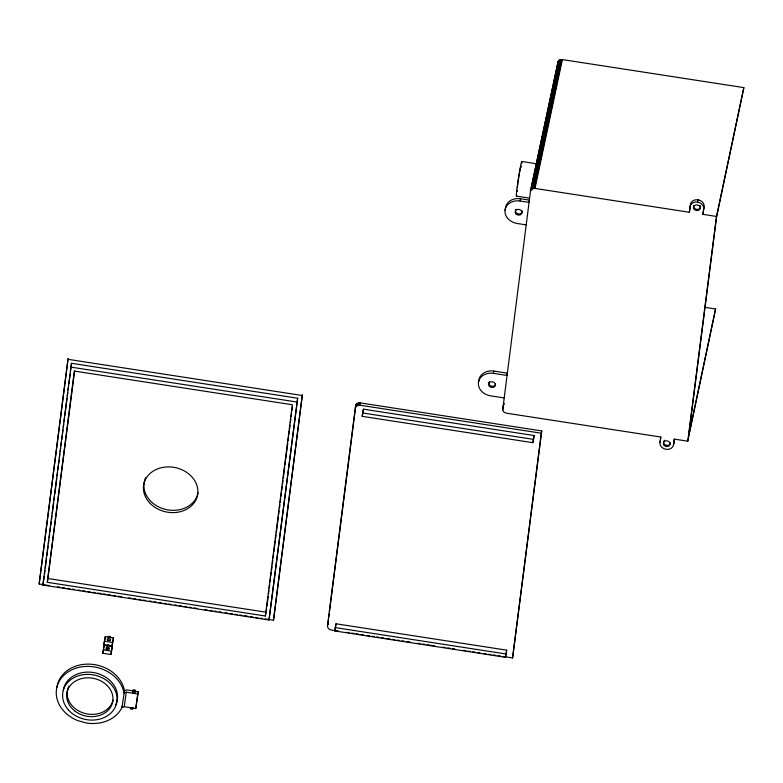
<?xml version="1.0" encoding="UTF-8"?>
<svg xmlns="http://www.w3.org/2000/svg" width="783" height="783" viewBox="0 0 783 783"><rect width="100%" height="100%" fill="white"/><g stroke="black" fill="none" stroke-linecap="round" stroke-linejoin="round"><path stroke-width="1.17" d="M329.496 611.523L355.785 405.643L356.882 403.725L360.278 402.902L541.758 430.934L541.278 433.205L359.788 405.173L356.402 405.995L355.296 407.914L327.46 625.911C327.46 631.137 335.222 630.227 338.305 631.02M328.41 620.009L327.969 624.531M704.71 307.298L715.584 308.982L688.678 435.544L716.514 217.557L743.85 87.618L562.37 59.586L559.365 60.125L558.348 61.084L530.492 191.169L502.676 410.057L503.9 412.083L506.288 413.16L660.686 437.012L659.961 442.63A6.861 5.657 12 0 0 666.02 449.285A6.861 5.657 12 0 0 673.507 444.715L674.417 439.077M67.896 360.386L68.052 358.604L39.15 584.02L49.241 585.586M67.749 361.599L39.15 584.02M42.84 585.067L71.478 363.292L297.657 398.224L269.009 620.009L42.84 585.067L43.447 582.229M43.799 580.066L44.259 576.435M44.572 574.017L45.032 570.386M45.345 567.959L46.579 558.269M46.892 555.852L47.352 552.211M47.665 549.793L48.125 546.162M48.438 543.735L48.898 540.104M49.212 537.686L49.672 534.045M49.985 531.628L50.445 527.996M50.758 525.569L51.218 521.938M51.531 519.52L51.991 515.88M52.304 513.462L53.694 502.559M54.007 500.141L54.467 496.51M54.781 494.083L56.787 478.344M57.1 475.917L57.56 472.286M57.873 469.859L58.334 466.228M58.647 463.81L59.107 460.169M59.42 457.752L59.88 454.12M60.193 451.693L60.653 448.062M60.966 445.644L61.426 442.004M61.74 439.586L62.2 435.955M62.513 433.528L62.973 429.896M63.286 427.479L63.746 423.838M64.059 421.42L64.519 417.789M64.832 415.362L66.995 398.41M67.309 395.983L67.769 392.352M68.082 389.934L68.542 386.303M68.855 383.876L70.088 374.186M70.401 371.768L71.478 363.292M47.332 582.327L74.307 371.073L292.353 404.752L265.378 616.006L47.332 582.327L74.649 370.907M102.779 653.276L104.178 645.358L112.302 646.611L110.912 654.529L102.779 653.276L103.748 648.725M103.894 644.575L105.294 636.657L113.418 637.91L112.987 641.277L112.018 645.828L103.894 644.575L105.294 636.657M103.894 647.6L104.178 645.358M110.912 654.529L112.302 646.611M112.018 645.828L113.418 637.91M265.378 616.006L266.651 608.597M266.954 606.179L268.187 596.529M268.5 594.111L268.961 590.49M269.274 588.072L269.734 584.451M270.037 582.043L270.507 578.422M270.81 576.004L271.27 572.383M271.584 569.965L272.044 566.344M272.357 563.936L272.817 560.315M273.12 557.897L273.59 554.276M273.893 551.858L275.283 540.994M275.587 538.577L276.047 534.955M276.36 532.548L278.366 516.849M278.67 514.441L279.13 510.819M279.443 508.402L279.903 504.781M280.216 502.363L280.676 498.742M280.98 496.334L281.449 492.713M281.753 490.295L282.213 486.674M282.526 484.256L282.986 480.635M283.299 478.227L284.679 467.363M284.992 464.945L285.452 461.324M285.766 458.907L287.762 443.217M288.075 440.8L288.536 437.178M288.849 434.771L289.309 431.149M289.612 428.732L290.082 425.11M290.385 422.693L290.845 419.071M291.159 416.664L291.619 413.042M291.932 410.625L292.392 407.003M269.009 620.009L297.657 398.224M273.453 620.214L302.355 394.789L273.835 618.13L273.453 620.214L265.016 618.913M328.723 617.581L329.183 613.95M334.781 630.951L336.024 623.797L506.67 650.154L506.239 653.521L505.436 657.309L334.781 630.951L336.024 623.797M362.186 416.331L363.429 409.176L534.075 435.534L533.644 438.901L532.841 442.689L362.186 416.331L363.429 409.176M557.408 65.958L558.348 61.084M505.436 657.309L506.67 650.154M532.841 442.689L534.075 435.534M502.96 656.457L512.581 657.945L541.278 433.205M541.758 430.934L512.581 657.945M530.737 190.318L532.42 188.742L534.985 188.419L689.353 212.271L690.557 204.373A6.861 5.657 12 0 1 698.045 199.802A6.861 5.657 12 0 1 704.103 206.467L702.899 214.356L716.465 216.451L743.85 87.618M690.557 204.373L689.353 212.271M660.588 439.224L660.881 436.983M673.507 444.715L674.222 439.097L687.768 441.191L715.584 308.982M702.899 214.356L704.103 206.467M687.768 441.191L716.465 216.451M126.259 692.182L123.988 692.994A34.286 28.286 12 0 0 69.139 671.256A34.286 28.286 12 0 0 77.801 720.634L86.424 723.003A34.286 28.286 12 0 0 121.972 707.509L124.243 706.706L126.259 692.182L137.759 694.051L138.239 691.771L126.738 689.911L124.468 690.723A34.286 28.286 12 0 0 90.231 664.17A34.286 28.286 12 0 0 56.963 687.21M124.243 706.706L135.753 708.566L137.759 694.051M138.239 691.771L135.753 708.566M124.468 690.723L121.972 707.509L122.217 706.374M355.296 407.914L356.03 404.791M355.776 406.671L356.255 404.4M356.059 406.318L356.539 404.038M356.402 405.995L356.882 403.725M356.794 405.721L357.273 403.441M357.234 405.486L357.714 403.216M357.704 405.31L358.183 403.039M358.203 405.193L358.692 402.912M358.731 405.124L359.211 402.854M359.26 405.124L359.74 402.844M359.788 405.173L360.278 402.902M327.46 625.911L327.95 623.64M505.045 210.157L505.534 207.877A13.712 11.314 12 0 1 520.509 198.735L529.533 200.135L529.054 202.406L520.029 201.006A13.712 11.314 12 0 0 505.045 210.157A13.712 11.314 12 0 0 517.152 223.488L526.186 224.878M478.433 382.505L478.922 380.235A13.712 11.314 12 0 1 493.897 371.083L507.443 373.178L506.953 375.449L493.417 373.354A13.712 11.314 12 0 0 478.433 382.505A13.712 11.314 12 0 0 490.54 395.836L504.086 397.921M520.029 201.006L520.509 198.735M530.492 191.169L557.966 61.896M531.246 189.564L558.631 60.731M531.588 189.241L558.974 60.408M531.98 188.967L559.365 60.125M532.42 188.742L559.806 59.9M493.417 373.354L493.897 371.083M532.89 188.566L560.276 59.723M533.399 188.439L560.785 59.606M533.918 188.38L561.303 59.537M534.446 188.37L561.832 59.528M534.985 188.419L562.37 59.586M502.657 409.157L503.919 403.196M502.676 410.057L503.9 403.636M690.077 206.653A6.861 5.657 12 0 1 697.565 202.073L698.045 199.802M659.961 442.63L660.451 440.349M521.713 161.474L537.158 163.853M516.398 196.102L529.474 198.119M67.847 359.289L302.15 395.484M70.676 367.08L296.845 402.012M362.617 412.964L533.272 439.322M48.135 578.539L266.191 612.218M335.212 627.584L505.857 653.942M57.678 586.888L60.085 587.26M62.503 587.632L64.911 588.004M67.318 588.376L69.736 588.747M72.144 589.119L74.551 589.491M78.173 590.049L80.58 590.421M82.988 590.793L85.406 591.165M87.813 591.537L90.221 591.919M92.639 592.291L95.046 592.662M97.454 593.034L101.076 593.592M103.483 593.964L105.891 594.336M108.308 594.708L110.716 595.08M113.124 595.452L115.541 595.824M117.949 596.196L121.571 596.754M128.803 597.869L131.211 598.241M133.619 598.613L136.036 598.985M138.444 599.357L140.852 599.729M143.26 600.111L145.677 600.483M149.289 601.041L151.706 601.413M154.114 601.784L156.522 602.156M158.939 602.528L161.347 602.9M163.755 603.272L166.172 603.644M168.58 604.016L170.988 604.388M174.609 604.946L177.017 605.318M179.424 605.69L181.842 606.062M184.25 606.433L186.657 606.805M189.075 607.177L191.483 607.549M193.89 607.931L197.512 608.489M204.745 609.605L207.152 609.977M209.56 610.349L211.978 610.72M214.385 611.092L216.793 611.464M219.211 611.836L221.618 612.208M225.23 612.766L227.647 613.138M230.055 613.51L232.463 613.882M234.88 614.254L237.288 614.626M239.696 614.998L242.113 615.369M244.521 615.741L248.133 616.309M250.55 616.681L252.958 617.053M255.366 617.425L257.783 617.797M260.191 618.169L262.599 618.541M346.722 632.321L349.12 632.693M351.528 633.065L353.936 633.437M356.334 633.809L358.741 634.181M361.139 634.553L363.547 634.925M367.149 635.483L369.556 635.855M371.964 636.217L374.362 636.589M376.77 636.961L379.168 637.333M381.575 637.705L383.983 638.076M386.381 638.448L389.983 639.006M392.391 639.378L394.798 639.75M397.196 640.122L399.604 640.494M402.002 640.866L404.41 641.238M406.817 641.61L410.419 642.158M417.633 643.274L420.031 643.646M422.438 644.018L424.846 644.389M427.244 644.761L434.457 645.877M442.875 647.179L445.273 647.541M447.68 647.913L450.078 648.285M452.486 648.657L454.884 649.029M463.301 650.33L465.709 650.702M468.107 651.074L470.514 651.446M472.912 651.818L475.32 652.19M477.728 652.562L480.126 652.934M483.737 653.482L486.135 653.854M488.543 654.226L490.941 654.598M493.349 654.97L495.756 655.342M498.154 655.714L500.562 656.085M104.325 641.199L112.449 642.461M103.209 649.9L111.343 651.162M107.643 640.425A1.644 0.93 7.3 0 1 109.943 640.778M108.142 637.646A1.37 1.135 12 0 1 109.473 636.315A1.37 1.135 12 0 1 110.775 637.851M516.682 195.407A17.52 0.675 -81.2 0 1 518.669 176.909A17.52 0.675 -81.2 0 1 521.723 163.598M519.638 172.191A12.949 0.499 -81.2 0 1 521.057 167.278M517.123 191.551A12.949 0.499 -81.2 0 1 517.064 190.289M517.328 187.675A12.949 0.499 -81.2 0 1 517.935 182.958M518.092 181.881A12.949 0.499 -81.2 0 1 518.767 177.447M518.943 176.341A12.949 0.499 -81.2 0 1 519.472 173.17M670.375 442.914A3.426 2.829 12 0 1 666.353 445.292A3.426 2.829 12 0 1 663.739 441.436M664.121 440.79A3.426 2.829 12 0 1 664.698 440.261M697.565 202.073A6.861 5.657 12 0 1 703.614 208.738M673.987 442.444A6.861 5.657 12 0 1 673.576 443.863M666.891 445.928A5.481 4.522 12 0 1 665.501 445.605M700.325 207.652A3.426 2.829 12 0 1 696.038 209.198A3.426 2.829 12 0 1 693.846 205.469M700.119 205.469A3.426 2.829 12 0 1 700.413 206.183M522.202 210.901A3.426 2.829 12 0 1 518.904 213.965A3.426 2.829 12 0 1 515.449 210.578M515.664 209.864A3.426 2.829 12 0 1 516.085 209.237M495.61 383.993A3.426 2.829 12 0 1 490.98 386.029A3.426 2.829 12 0 1 489.473 381.595M198.03 492.83A27.425 22.629 12 0 1 164.068 509.019A27.425 22.629 12 0 1 145.707 477.62M106.028 649.459A1.644 0.93 7.3 0 1 108.827 649.479M107.026 646.347A1.37 1.135 12 0 1 108.191 645.006A1.37 1.135 12 0 1 109.708 646.259M135.009 691.869A1.37 0.773 7.9 0 1 134.686 692.975A1.37 0.773 7.9 0 1 132.738 692.505A1.37 0.773 7.9 0 1 133.404 691.487M132.621 707.998A1.37 0.773 7.9 0 1 132.092 709.261A1.37 0.773 7.9 0 1 130.369 708.184M132.924 707.421A1.37 0.773 7.9 0 1 131.29 707.431M63.276 690.371A27.425 22.629 12 0 1 97.17 673.36A27.425 22.629 12 0 1 115.551 705.189M113.065 700.022A23.314 19.232 12 0 1 83.683 713.088A23.314 19.232 12 0 1 68.943 686.104M107.888 640.22A1.644 0.93 7.3 0 0 110.491 639.809A1.644 0.93 7.3 0 0 108.22 638.644A1.644 0.93 7.3 0 0 107.888 640.22M664.199 445.41A3.426 2.829 12 0 0 669.974 444.773A3.426 2.829 12 0 0 666.03 440.839A3.426 2.829 12 0 0 664.199 445.41M694.315 209.433A3.426 2.829 12 0 0 700.08 208.787A3.426 2.829 12 0 0 696.136 204.862A3.426 2.829 12 0 0 694.315 209.433M515.928 213.857A3.426 2.829 12 0 0 521.762 213.495A3.426 2.829 12 0 0 518.072 209.394A3.426 2.829 12 0 0 515.928 213.857M489.326 386.205A3.426 2.829 12 0 0 495.15 385.843A3.426 2.829 12 0 0 491.47 381.742A3.426 2.829 12 0 0 489.326 386.205M149.465 502.686A27.425 22.629 12 0 0 196.073 499.613A27.425 22.629 12 0 0 166.407 466.962A27.425 22.629 12 0 0 149.465 502.686M106.782 648.921A1.644 0.93 7.3 0 0 109.385 648.51A1.644 0.93 7.3 0 0 107.114 647.345A1.644 0.93 7.3 0 0 106.782 648.921M133.355 691.115A1.37 0.773 7.9 0 0 135.528 690.792A1.37 0.773 7.9 0 0 133.639 689.803A1.37 0.773 7.9 0 0 133.355 691.115M68.336 709.829A27.425 22.629 12 0 0 115.062 707.46A27.425 22.629 12 0 0 86.071 674.417A27.425 22.629 12 0 0 68.336 709.829M74.757 710.944A23.314 19.232 12 0 0 112.586 702.302A23.314 19.232 12 0 0 82.137 678.46A23.314 19.232 12 0 0 74.757 710.944"/></g></svg>
